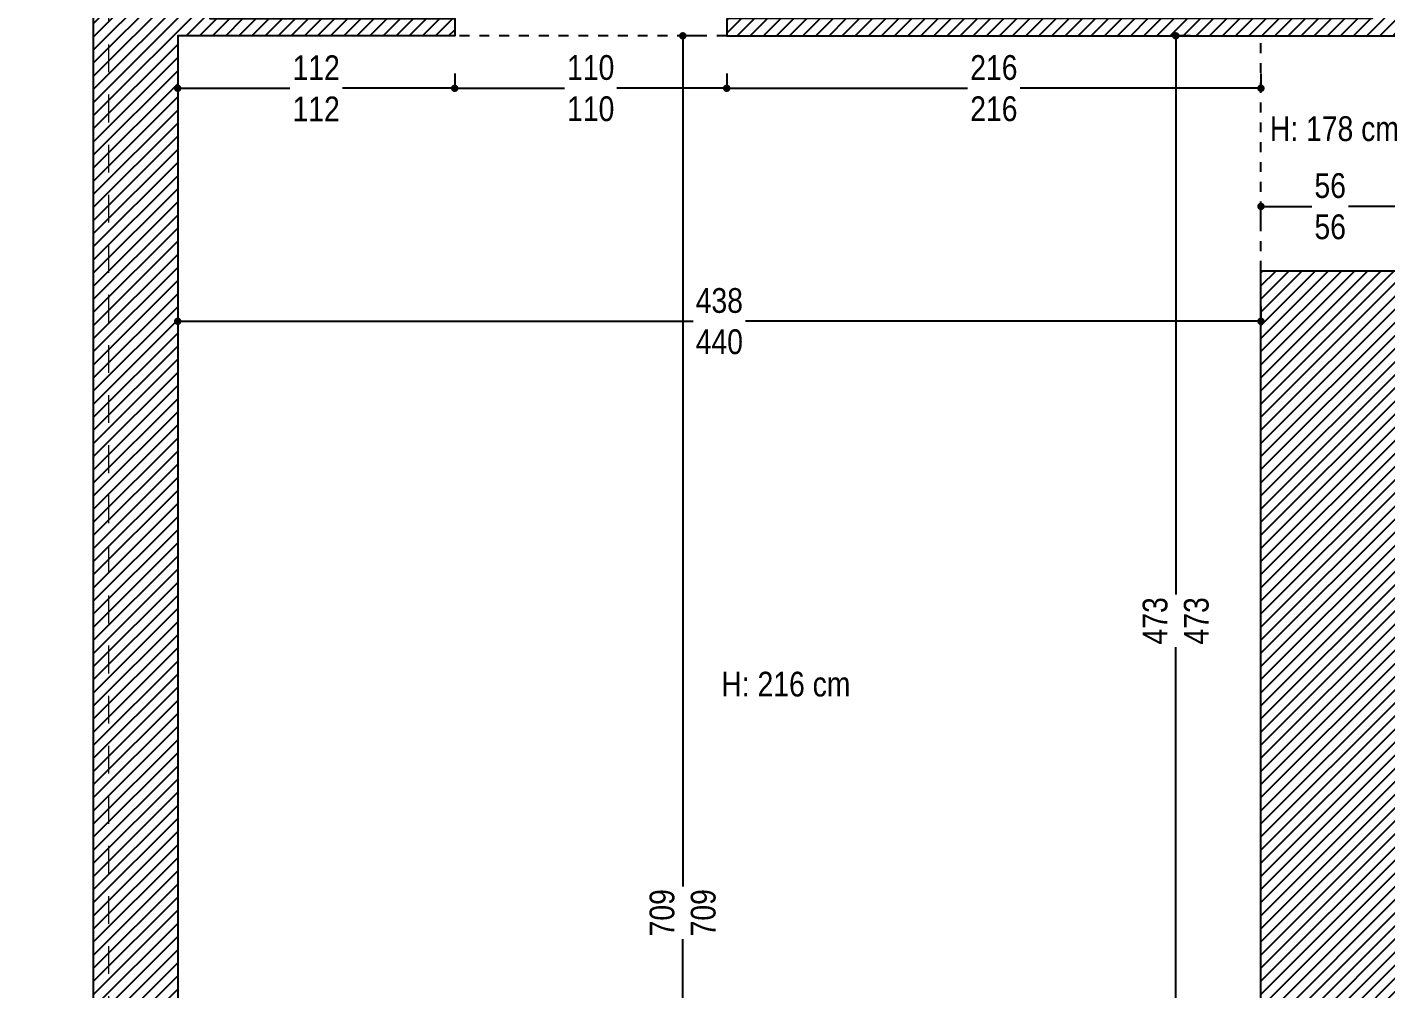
# Model space of a CAD drawing. Header units: millimetres. Extents: x 863 to 22635, y -482 to 12118.
# Drawn here: x 19786 to 20336, y 9850 to 10239 of the extents above; entities that cross this region are included whole.
import ezdxf

# ---------------------------------------------------------------- set-up
doc = ezdxf.new("R2010")
doc.units = ezdxf.units.MM
doc.header["$PDMODE"] = 35
doc.linetypes.add('JIS_02_0.7', pattern=[1.35, 0.75, -0.6])
doc.linetypes.add('JIS_02_1.0', pattern=[2, 1, -1])
doc.layers.add('ABOVE_0G', color=235, linetype='JIS_02_0.7', lineweight=9)
for name, color, linetype in [('DIM_0G', 20, 'Continuous'), ('Existing WALL HATCH_0G', 251, 'Continuous'), ('Existing WALL_0G', 65, 'Continuous')]:
    doc.layers.add(name, color=color, linetype=linetype)
doc.styles.add('0G_50', font='ARIALN.TTF', dxfattribs={"height": 50})
doc.styles.add('OZGU', font='ARIALN.TTF')
doc.dimstyles.new('0G_1_50_ORTA', dxfattribs={"dimtxt": 10, "dimasz": 3, "dimexe": 1, "dimexo": 4, "dimgap": 1, "dimtad": 0, "dimdec": 1, "dimzin": 9, "dimtxsty": 'OZGU', "dimblk": 'DOT', "dimcen": 2, "dimclrd": 256, "dimclre": 256, "dimclrt": 256, "dimadec": 1, "dimazin": 2, "dimtfac": 1, "dimtdec": 1, "dimtix": 1, "dimtmove": 2, "dimatfit": 3, "dimldrblk": 'ARCHTICK', "dimfxl": 6, "dimfxlon": 1, "dimtfill": 1, "dimarcsym": 0})

# ---------------------------------------------------------------- blocks, each defined once
blk = doc.blocks.new('_Dot')
at = {"color": 0, "linetype": 'ByBlock', "lineweight": -2}
blk.add_line((-0.5, 0), (-1, 0), dxfattribs=at)
at = {"color": 0, "linetype": 'ByBlock', "const_width": 0.5}
blk.add_lwpolyline([(-0.25, 0, 1), (0.25, 0, 1)], format="xyb", close=True, dxfattribs=at)
blk = doc.blocks.new('*D940')
at = {"layer": 'Defpoints', "color": 0, "transparency": 16777216}
for p in [(20069.04, 10235.66), (20285.04, 10235.66), (20069.04, 10214.46)]:
    blk.add_point(p, dxfattribs=at)
at = {"layer": 'DIM_0G', "lineweight": -2, "transparency": 16777216}
for p, q in [((20069.04, 10220.46), (20069.04, 10213.46)), ((20285.04, 10220.46), (20285.04, 10213.46)), ((20072.04, 10214.46), (20166.91, 10214.46)), ((20282.04, 10214.46), (20187.16, 10214.46))]:
    blk.add_line(p, q, dxfattribs=at)
at = {"layer": 'DIM_0G', "lineweight": -2, "transparency": 16777216, "xscale": 3, "yscale": 3, "zscale": 3, "rotation": 180}
blk.add_blockref('_Dot', (20069.04, 10214.46), dxfattribs=at)
at = {"layer": 'DIM_0G', "lineweight": -2, "transparency": 16777216, "xscale": 3, "yscale": 3, "zscale": 3}
blk.add_blockref('_Dot', (20285.04, 10214.46), dxfattribs=at)
at = {"layer": 'DIM_0G', "transparency": 16777216, "insert": (20177.04, 10214.46), "char_height": 10, "attachment_point": 5, "style": 'OZGU', "bg_fill": 3, "box_fill_scale": 1.1, "bg_fill_color": 256, "bg_fill_true_color": 13158600, "bg_fill_transparency": 0}
blk.add_mtext('216\\P216', dxfattribs=at)
blk = doc.blocks.new('_ArchTick')
at = {"color": 0, "linetype": 'ByBlock', "const_width": 0.15}
blk.add_lwpolyline([(-0.5, -0.5), (0.5, 0.5)], dxfattribs=at)
blk = doc.blocks.new('*D941')
at = {"layer": 'Defpoints', "color": 0, "transparency": 16777216}
for p in [(19959.04, 10235.66), (20069.04, 10235.66), (19959.04, 10214.46)]:
    blk.add_point(p, dxfattribs=at)
at = {"layer": 'DIM_0G', "lineweight": -2, "transparency": 16777216}
for p, q in [((19959.04, 10220.46), (19959.04, 10213.46)), ((20069.04, 10220.46), (20069.04, 10213.46)), ((19962.04, 10214.46), (20004.38, 10214.46)), ((20066.04, 10214.46), (20023.7, 10214.46))]:
    blk.add_line(p, q, dxfattribs=at)
at = {"layer": 'DIM_0G', "lineweight": -2, "transparency": 16777216, "xscale": 3, "yscale": 3, "zscale": 3, "rotation": 180}
blk.add_blockref('_Dot', (19959.04, 10214.46), dxfattribs=at)
at = {"layer": 'DIM_0G', "lineweight": -2, "transparency": 16777216, "xscale": 3, "yscale": 3, "zscale": 3}
blk.add_blockref('_Dot', (20069.04, 10214.46), dxfattribs=at)
at = {"layer": 'DIM_0G', "transparency": 16777216, "insert": (20014.04, 10214.46), "char_height": 10, "attachment_point": 5, "style": 'OZGU', "bg_fill": 3, "box_fill_scale": 1.1, "bg_fill_color": 256, "bg_fill_true_color": 13158600, "bg_fill_transparency": 0}
blk.add_mtext('110\\P110', dxfattribs=at)
blk = doc.blocks.new('*D942')
at = {"layer": 'Defpoints', "color": 0, "transparency": 16777216}
for p in [(19847.04, 10235.66), (19959.04, 10235.66), (19847.04, 10214.46)]:
    blk.add_point(p, dxfattribs=at)
at = {"layer": 'DIM_0G', "lineweight": -2, "transparency": 16777216}
for p, q in [((19847.04, 10220.46), (19847.04, 10213.46)), ((19959.04, 10220.46), (19959.04, 10213.46)), ((19850.04, 10214.46), (19893.4, 10214.46)), ((19956.04, 10214.46), (19912.67, 10214.46))]:
    blk.add_line(p, q, dxfattribs=at)
at = {"layer": 'DIM_0G', "lineweight": -2, "transparency": 16777216, "xscale": 3, "yscale": 3, "zscale": 3, "rotation": 180}
blk.add_blockref('_Dot', (19847.04, 10214.46), dxfattribs=at)
at = {"layer": 'DIM_0G', "lineweight": -2, "transparency": 16777216, "xscale": 3, "yscale": 3, "zscale": 3}
blk.add_blockref('_Dot', (19959.04, 10214.46), dxfattribs=at)
at = {"layer": 'DIM_0G', "transparency": 16777216, "insert": (19903.04, 10214.46), "char_height": 10, "attachment_point": 5, "style": 'OZGU', "bg_fill": 3, "box_fill_scale": 1.1, "bg_fill_color": 256, "bg_fill_true_color": 13158600, "bg_fill_transparency": 0}
blk.add_mtext('112\\P112', dxfattribs=at)
blk = doc.blocks.new('*D943')
at = {"layer": 'Defpoints', "color": 0, "transparency": 16777216}
for p in [(19847.04, 10140.66), (20285.04, 10140.66), (19847.04, 10120.27)]:
    blk.add_point(p, dxfattribs=at)
at = {"layer": 'DIM_0G', "lineweight": -2, "transparency": 16777216}
for p, q in [((19847.04, 10126.27), (19847.04, 10119.27)), ((20285.04, 10126.27), (20285.04, 10119.27)), ((19850.04, 10120.27), (20055.8, 10120.27)), ((20282.04, 10120.27), (20076.27, 10120.27))]:
    blk.add_line(p, q, dxfattribs=at)
at = {"layer": 'DIM_0G', "lineweight": -2, "transparency": 16777216, "xscale": 3, "yscale": 3, "zscale": 3, "rotation": 180}
blk.add_blockref('_Dot', (19847.04, 10120.27), dxfattribs=at)
at = {"layer": 'DIM_0G', "lineweight": -2, "transparency": 16777216, "xscale": 3, "yscale": 3, "zscale": 3}
blk.add_blockref('_Dot', (20285.04, 10120.27), dxfattribs=at)
at = {"layer": 'DIM_0G', "transparency": 16777216, "insert": (20066.04, 10120.27), "char_height": 10, "attachment_point": 5, "style": 'OZGU', "bg_fill": 3, "box_fill_scale": 1.1, "bg_fill_color": 256, "bg_fill_true_color": 13158600, "bg_fill_transparency": 0}
blk.add_mtext('438\\P{\\C2;440}', dxfattribs=at)
blk = doc.blocks.new('*D947')
at = {"layer": 'Defpoints', "color": 0, "transparency": 16777216}
for p in [(20250.62, 10235.66), (20285.04, 10235.66), (20285.04, 9762.66)]:
    blk.add_point(p, dxfattribs=at)
at = {"layer": 'DIM_0G', "lineweight": -2, "transparency": 16777216}
for p, q in [((20256.62, 10235.66), (20249.62, 10235.66)), ((20250.62, 10232.66), (20250.62, 10009.38)), ((20250.62, 9765.66), (20250.62, 9988.94)), ((20256.62, 9762.66), (20249.62, 9762.66))]:
    blk.add_line(p, q, dxfattribs=at)
at = {"layer": 'DIM_0G', "lineweight": -2, "transparency": 16777216, "xscale": 3, "yscale": 3, "zscale": 3}
for p, rotation in [((20250.62, 10235.66), 90), ((20250.62, 9762.66), 270)]:
    blk.add_blockref('_Dot', p, dxfattribs=dict(at, rotation=rotation))
at = {"layer": 'DIM_0G', "transparency": 16777216, "insert": (20250.62, 9999.16), "char_height": 10, "attachment_point": 5, "rotation": 90, "style": 'OZGU', "bg_fill": 3, "box_fill_scale": 1.1, "bg_fill_color": 256, "bg_fill_true_color": 13158600, "bg_fill_transparency": 0}
blk.add_mtext('473\\P473', dxfattribs=at)
blk = doc.blocks.new('*D948')
at = {"layer": 'Defpoints', "color": 0, "transparency": 16777216}
for p in [(20285.04, 10166.72), (20285.04, 10140.66), (20341.04, 10140.66)]:
    blk.add_point(p, dxfattribs=at)
at = {"layer": 'DIM_0G', "lineweight": -2, "transparency": 16777216}
for p, q in [((20285.04, 10160.72), (20285.04, 10167.72)), ((20288.04, 10166.72), (20306.17, 10166.72)), ((20338.04, 10166.72), (20319.91, 10166.72)), ((20341.04, 10160.72), (20341.04, 10167.72))]:
    blk.add_line(p, q, dxfattribs=at)
at = {"layer": 'DIM_0G', "lineweight": -2, "transparency": 16777216, "xscale": 3, "yscale": 3, "zscale": 3, "rotation": 180}
blk.add_blockref('_Dot', (20285.04, 10166.72), dxfattribs=at)
at = {"layer": 'DIM_0G', "lineweight": -2, "transparency": 16777216, "xscale": 3, "yscale": 3, "zscale": 3}
blk.add_blockref('_Dot', (20341.04, 10166.72), dxfattribs=at)
at = {"layer": 'DIM_0G', "transparency": 16777216, "insert": (20313.04, 10166.72), "char_height": 10, "attachment_point": 5, "style": 'OZGU', "bg_fill": 3, "box_fill_scale": 1.1, "bg_fill_color": 256, "bg_fill_true_color": 13158600, "bg_fill_transparency": 0}
blk.add_mtext('56\\P56', dxfattribs=at)
blk = doc.blocks.new('*D951')
at = {"layer": 'Defpoints', "color": 0, "transparency": 16777216}
for p in [(20051.25, 10235.66), (20069.04, 10235.66), (19862.54, 9526.66)]:
    blk.add_point(p, dxfattribs=at)
at = {"layer": 'DIM_0G', "lineweight": -2, "transparency": 16777216}
for p, q in [((20057.25, 10235.66), (20050.25, 10235.66)), ((20051.25, 10232.66), (20051.25, 9891.2)), ((20051.25, 9529.66), (20051.25, 9871.13)), ((20045.25, 9526.66), (20052.25, 9526.66))]:
    blk.add_line(p, q, dxfattribs=at)
at = {"layer": 'DIM_0G', "lineweight": -2, "transparency": 16777216, "xscale": 3, "yscale": 3, "zscale": 3}
for p, rotation in [((20051.25, 10235.66), 90), ((20051.25, 9526.66), 270)]:
    blk.add_blockref('_Dot', p, dxfattribs=dict(at, rotation=rotation))
at = {"layer": 'DIM_0G', "transparency": 16777216, "insert": (20051.25, 9881.16), "char_height": 10, "attachment_point": 5, "rotation": 90, "style": 'OZGU', "bg_fill": 3, "box_fill_scale": 1.1, "bg_fill_color": 256, "bg_fill_true_color": 13158600, "bg_fill_transparency": 0}
blk.add_mtext('709\\P709', dxfattribs=at)

msp = doc.modelspace()

# ---------------------------------------------------------------- hatches: boundary and pattern name
at = {"layer": 'Existing WALL HATCH_0G'}
h = msp.add_hatch(dxfattribs=at)
h.set_pattern_fill('ANSI31', color=256, scale=30)
h.set_pattern_definition([(45, (156564.517, 1761.177), (-2.65165043, 2.65165043), [])])
h.paths.add_polyline_path([(20069.04, 10242.66), (20069.04, 10235.66), (20341.04, 10235.66), (20341.04, 10300.66), (20330.04, 10300.66), (20330.04, 10242.66)], flags=17)
h.paths.add_polyline_path([(20499.04, 10325.66), (20499.04, 10305.66), (20510.04, 10305.66), (20510.04, 10325.66)], flags=17)
h.paths.add_polyline_path([(20480.04, 10515.28), (20480.04, 10455.66), (20499.04, 10455.66), (20499.04, 10417.66), (20510.04, 10417.66), (20510.04, 10500.66), (20662.04, 10500.66), (20662.04, 10479.66), (20793.04, 10479.66), (20793.04, 10150.66), (20510.04, 10150.66), (20510.04, 10213.66), (20499.04, 10213.66), (20499.04, 10150.66), (20447.04, 10150.66), (20447.04, 10140.66), (20700.04, 10140.66), (20700.04, 9954.66), (20711.04, 9954.66), (20711.04, 10127.66), (20791.04, 10127.66), (20791.04, 9858.66), (20711.04, 9858.66), (20711.04, 9865.66), (20700.04, 9865.66), (20700.04, 9846.66), (20830.04, 9846.66), (20830.04, 10184.66), (21174.04, 10184.66), (21174.04, 10200.66), (21067.04, 10200.66), (21067.04, 10224.66), (21056.04, 10224.66), (21056.04, 10206.66), (20834.04, 10206.66), (20834.04, 10308.66), (21067.04, 10308.66), (21067.04, 10319.66), (20834.04, 10319.66), (20834.04, 10494.66), (20909.04, 10494.66), (20909.04, 10403.66), (21067.04, 10403.66), (21067.04, 10419.66), (20979.04, 10419.66), (21029.27, 10506.66), (21291.04, 10506.66), (21291.04, 10397.66), (21298.04, 10397.66), (21298.04, 10299.66), (21325.04, 10299.66), (21325.04, 10646.66), (21300.04, 10646.66), (21300.04, 10563.66), (19819.04, 10563.66), (19819.04, 10515.66), (19682.04, 10515.66), (19682.04, 10266.66), (19813.04, 10266.66), (19813.04, 9473.66), (21080.04, 9473.66), (21080.04, 9691.66), (21325.04, 9691.66), (21325.04, 10200.66), (21282.04, 10200.66), (21282.04, 10184.66), (21292.04, 10184.66), (21292.04, 9725.66), (21046.04, 9725.66), (21046.04, 9507.66), (20830.04, 9507.66), (20830.04, 9611.66), (20793.04, 9611.66), (20793.04, 9519.66), (20341.04, 9519.66), (20341.04, 10140.66), (20285.04, 10140.66), (20285.04, 9519.66), (19847.04, 9519.66), (19847.04, 10235.66), (19959.04, 10235.66), (19959.04, 10242.66), (19860.04, 10242.66), (19860.04, 10300.66), (19716.04, 10300.66), (19716.04, 10492.66), (19815.04, 10492.66), (19815.04, 10374.66), (19860.04, 10374.66), (19860.04, 10503.66), (19959.04, 10503.66), (19959.04, 10538.66), (20091.04, 10538.66), (20091.04, 10458.66), (20120.04, 10458.66), (20120.04, 10518.66), (20300.04, 10518.66), (20300.04, 10396.66), (20341.04, 10396.66), (20341.04, 10455.66), (20360.04, 10455.66), (20360.04, 10515.28)])

# ---------------------------------------------------------------- linework, layer by layer
at = {"layer": 'ABOVE_0G', "ltscale": 15}
msp.add_lwpolyline([(19819.04, 10515.66), (19819.04, 9473.66), (21325.04, 9473.66), (21325.04, 10646.66)], dxfattribs=at)
at = {"layer": 'Existing WALL_0G'}
for points in [[(19716.04, 10300.66), (19860.04, 10300.66), (19860.04, 10242.66), (19959.04, 10242.66), (19959.04, 10235.66), (19847.04, 10235.66), (19847.04, 9519.66), (20285.04, 9519.66), (20285.04, 10140.66), (20341.04, 10140.66), (20341.04, 9519.66), (20793.04, 9519.66), (20793.04, 9611.66), (20830.04, 9611.66)], [(21080.04, 9473.66), (19813.04, 9473.66), (19813.04, 10266.66), (19682.04, 10266.66)]]:
    msp.add_lwpolyline(points, dxfattribs=at)
msp.add_lwpolyline([(20069.04, 10242.66), (20069.04, 10235.66), (20341.04, 10235.66), (20341.04, 10300.66), (20330.04, 10300.66), (20330.04, 10242.66)], close=True, dxfattribs=at)
at = {"layer": 'Existing WALL_0G', "linetype": 'JIS_02_1.0', "ltscale": 4}
msp.add_lwpolyline([(20285.04, 10140.66), (20285.04, 10235.66)], dxfattribs=at)

# ---------------------------------------------------------------- texts
at = {"layer": 'DIM_0G', "char_height": 10, "attachment_point": 1, "style": '0G_50'}
for s, insert in [('H: 178 cm', (20288.64, 10203.14)), ('H: 216 cm', (20066.85, 9978.59))]:
    msp.add_mtext_dynamic_manual_height_columns(s, width=287.937, gutter_width=250, heights=[0], dxfattribs=dict(at, insert=insert))

# ---------------------------------------------------------------- next in the draw order: dimensions: what is measured, and where the dimension line sits
at = {"layer": 'DIM_0G'}
for base, p1, p2, text, picture, middle in [((20069.04, 10214.46), (20285.04, 10235.66), (20069.04, 10235.66), '<>\\P216', '*D940', (20177.04, 10214.46)), ((19847.04, 10120.27), (20285.04, 10140.66), (19847.04, 10140.66), '<>\\P{\\C2;440}', '*D943', (20066.04, 10120.27))]:
    dim = msp.add_linear_dim(base=base, p1=p1, p2=p2, text=text, dimstyle='0G_1_50_ORTA', dxfattribs=at)
    dim.commit()
    dim.dimension.update_dxf_attribs({"geometry": picture, "text_midpoint": middle})

# ---------------------------------------------------------------- next in the draw order: dimensions: what is measured, and where the dimension line sits
dim = msp.add_linear_dim(base=(19959.04, 10214.46), p1=(20069.04, 10235.66), p2=(19959.04, 10235.66), text='<>\\P110', dimstyle='0G_1_50_ORTA', dxfattribs=at)
dim.commit()
dim.dimension.update_dxf_attribs({"geometry": '*D941', "text_midpoint": (20014.04, 10214.46)})
dim = msp.add_linear_dim(base=(20250.62, 10235.66), p1=(20285.04, 9762.66), p2=(20285.04, 10235.66), angle=90, text='<>\\P473', dimstyle='0G_1_50_ORTA', dxfattribs=at)
dim.commit()
dim.dimension.update_dxf_attribs({"geometry": '*D947', "text_midpoint": (20250.62, 9999.16)})

# ---------------------------------------------------------------- next in the draw order: linework, layer by layer
at = {"layer": 'Existing WALL_0G', "linetype": 'JIS_02_1.0', "ltscale": 4}
msp.add_lwpolyline([(20069.04, 10235.66), (19959.04, 10235.66)], dxfattribs=at)

# ---------------------------------------------------------------- next in the draw order: dimensions: what is measured, and where the dimension line sits
at = {"layer": 'DIM_0G'}
dim = msp.add_linear_dim(base=(20285.04, 10166.72), p1=(20341.04, 10140.66), p2=(20285.04, 10140.66), text='<>\\P56', dimstyle='0G_1_50_ORTA', dxfattribs=at)
dim.commit()
dim.dimension.update_dxf_attribs({"geometry": '*D948', "text_midpoint": (20313.04, 10166.72)})

# ---------------------------------------------------------------- next in the draw order: dimensions: what is measured, and where the dimension line sits
dim = msp.add_linear_dim(base=(19847.04, 10214.46), p1=(19959.04, 10235.66), p2=(19847.04, 10235.66), text='<>\\P112', dimstyle='0G_1_50_ORTA', dxfattribs=at)
dim.commit()
dim.dimension.update_dxf_attribs({"geometry": '*D942', "text_midpoint": (19903.04, 10214.46)})

# ---------------------------------------------------------------- next in the draw order: dimensions: what is measured, and where the dimension line sits
dim = msp.add_linear_dim(base=(20051.25, 10235.66), p1=(19862.54, 9526.66), p2=(20069.04, 10235.66), angle=90, text='<>\\P709', dimstyle='0G_1_50_ORTA', dxfattribs=at)
dim.commit()
dim.dimension.update_dxf_attribs({"geometry": '*D951', "text_midpoint": (20051.25, 9881.16)})

doc.saveas('drawing.dxf')
